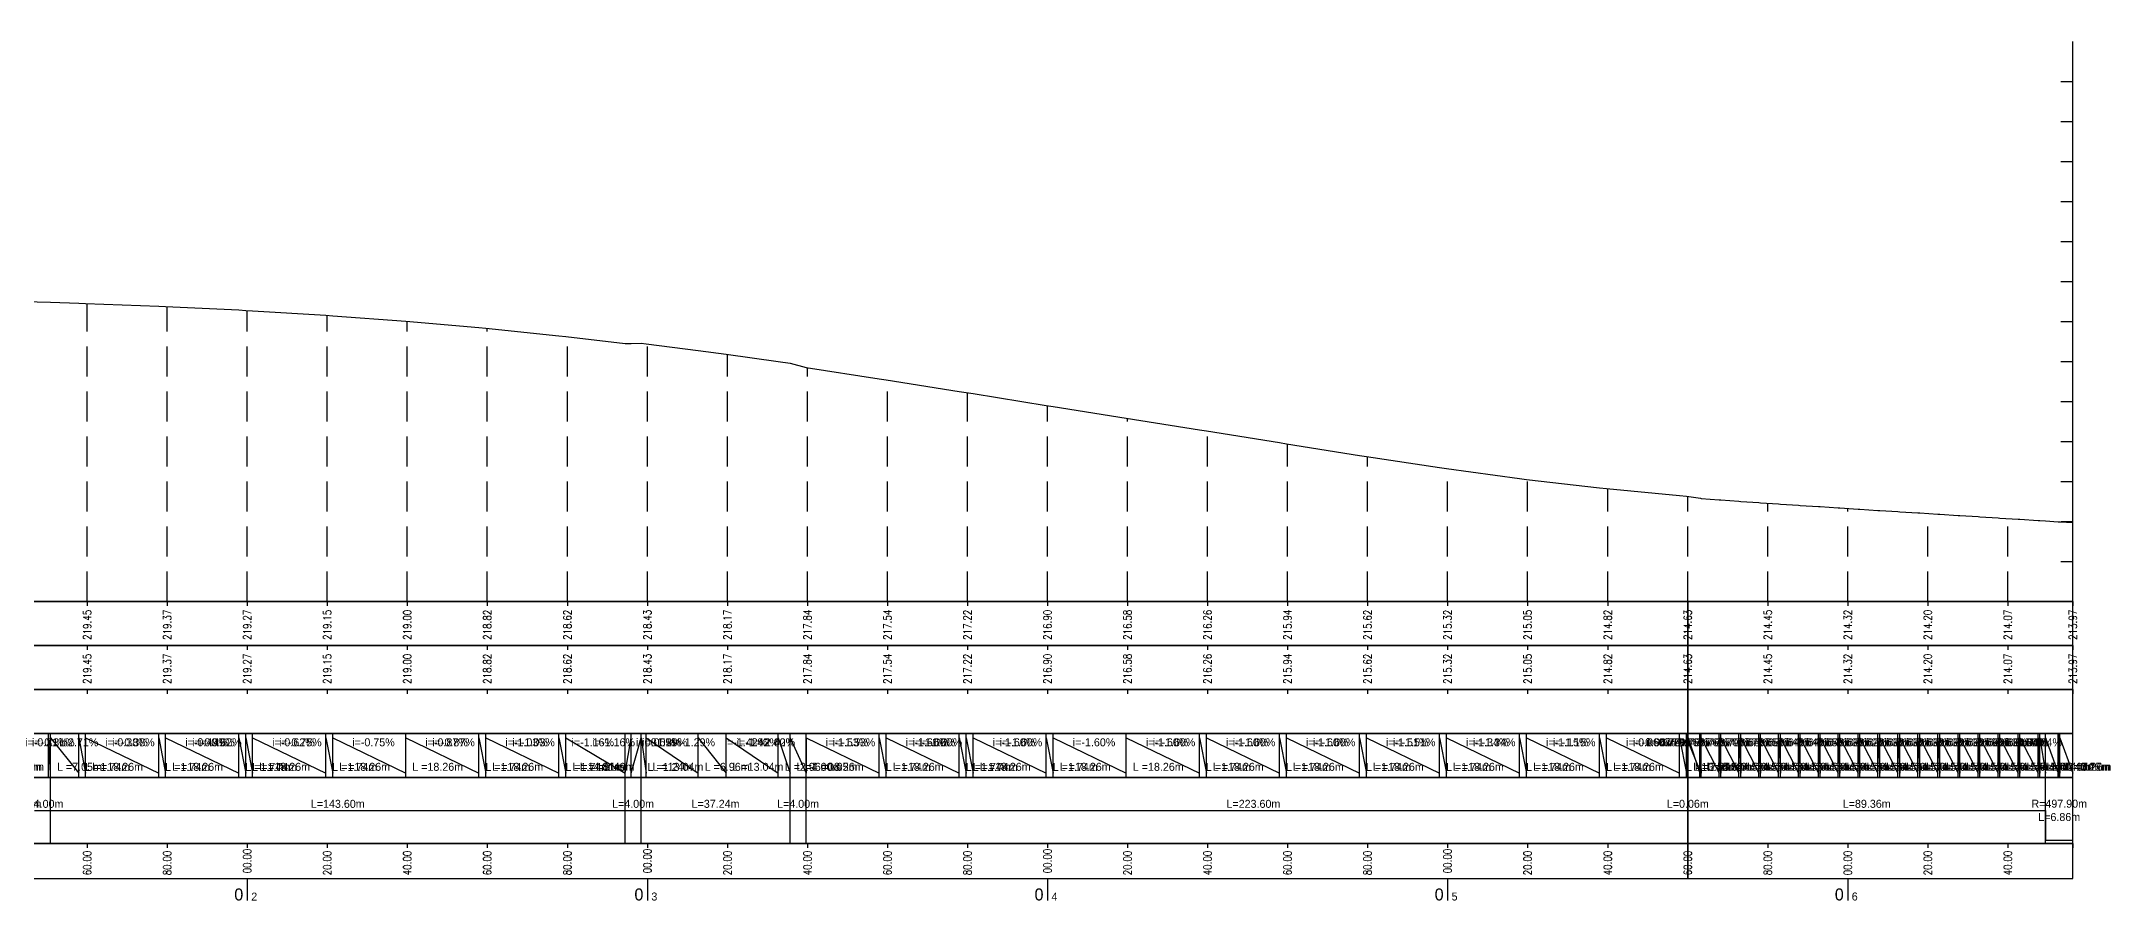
# Model space of a CAD drawing. Header units: metres. Extents: x 7399493 to 7407015, y 5696902 to 5712236.
# Drawn here: x 7405746 to 7406263, y 5699274 to 5699488 of the extents above; entities that cross this region are included whole.
import ezdxf

# ---------------------------------------------------------------- set-up
doc = ezdxf.new("R2010")
doc.units = ezdxf.units.M
doc.linetypes.add('DASHED', pattern=[0.75, 0.5, -0.25])
for name, color, linetype in [('pomoc', 140, 'Continuous'), ('PR_0', 7, 'Continuous'), ('PR_istniejacy_teren', 7, 'Continuous')]:
    doc.layers.add(name, color=color, linetype=linetype)
doc.styles.add('simplex 0.80', font='simplex.shx', dxfattribs={"width": 0.8})

# ---------------------------------------------------------------- blocks, each defined once
blk = doc.blocks.new('*U237')
at = {"layer": 'PR_0', "color": 1, "linetype": 'Continuous', "lineweight": -3, "char_height": 2}
for s, insert, attachment_point in [('i=-0.31%', (7403729.14, 5699639.23), 9), ('i=-0.31%', (7403747.4, 5699639.23), 9), ('i=-0.31%', (7403749.14, 5699639.23), 9), ('i=-0.31%', (7403758.75, 5699639.23), 9), ('i=-0.31%', (7403767.4, 5699639.23), 9), ('i=-0.31%', (7403785.66, 5699639.23), 9), ('i=-0.31%', (7403787.4, 5699639.23), 9), ('i=-0.31%', (7403805.66, 5699639.23), 9), ('i=-0.31%', (7403807.4, 5699639.23), 9), ('i=-0.31%', (7403825.66, 5699639.23), 9), ('i=-0.31%', (7403827.4, 5699639.23), 9), ('i=-0.31%', (7403845.66, 5699639.23), 9), ('i=-0.31%', (7403847.4, 5699639.23), 9), ('i=-0.31%', (7403864.19, 5699639.23), 9), ('i=-3.29%', (7403864.72, 5699639.23), 9), ('i=-0.31%', (7403886.24, 5699639.23), 9), ('i=-0.31%', (7403887.98, 5699639.23), 9), ('i=2.71%', (7403884.16, 5699639.23), 7), ('i=-0.38%', (7403906.24, 5699639.23), 9), ('i=-0.38%', (7403907.98, 5699639.23), 9), ('i=-0.49%', (7403926.24, 5699639.23), 9), ('i=-0.49%', (7403927.98, 5699639.23), 9), ('i=-0.62%', (7403929.72, 5699639.23), 9), ('i=-0.62%', (7403947.98, 5699639.23), 9), ('i=-0.75%', (7403949.72, 5699639.23), 9), ('i=-0.75%', (7403967.98, 5699639.23), 9), ('i=-0.87%', (7403986.24, 5699639.23), 9), ('i=-0.87%', (7403987.98, 5699639.23), 9), ('i=-1.03%', (7404006.24, 5699639.23), 9), ('i=-1.03%', (7404007.98, 5699639.23), 9), ('i=-1.16%', (7404022.79, 5699639.23), 9), ('i=-1.16%', (7404028.03, 5699639.23), 9), ('i=0.05%', (7404028.29, 5699639.23), 7), ('i=0.05%', (7404029.79, 5699639.23), 7), ('i=-1.29%', (7404041.07, 5699639.23), 9), ('i=-1.29%', (7404048.03, 5699639.23), 9), ('i=-1.42%', (7404061.07, 5699639.23), 9), ('i=-1.42%', (7404064.03, 5699639.23), 9), ('i=-2.60%', (7404068.03, 5699639.23), 9), ('i=-1.42%', (7404068.07, 5699639.23), 9), ('i=-1.53%', (7404086.33, 5699639.23), 9), ('i=-1.53%', (7404088.07, 5699639.23), 9), ('i=-1.60%', (7404106.33, 5699639.23), 9), ('i=-1.60%', (7404108.07, 5699639.23), 9), ('i=-1.60%', (7404109.81, 5699639.23), 9), ('i=-1.60%', (7404128.07, 5699639.23), 9), ('i=-1.60%', (7404129.81, 5699639.23), 9), ('i=-1.60%', (7404148.07, 5699639.23), 9), ('i=-1.60%', (7404166.33, 5699639.23), 9), ('i=-1.60%', (7404168.07, 5699639.23), 9), ('i=-1.60%', (7404186.33, 5699639.23), 9), ('i=-1.60%', (7404188.07, 5699639.23), 9), ('i=-1.60%', (7404206.33, 5699639.23), 9), ('i=-1.60%', (7404208.07, 5699639.23), 9), ('i=-1.51%', (7404226.33, 5699639.23), 9), ('i=-1.51%', (7404228.07, 5699639.23), 9), ('i=-1.34%', (7404246.33, 5699639.23), 9), ('i=-1.34%', (7404248.07, 5699639.23), 9), ('i=-1.15%', (7404266.33, 5699639.23), 9), ('i=-1.15%', (7404268.07, 5699639.23), 9), ('i=-0.96%', (7404286.33, 5699639.23), 9), ('i=-0.96%', (7404288.07, 5699639.23), 9), ('i=-0.75%', (7404291.62, 5699639.23), 9), ('L =0.77m', (7403732.74, 5699633.1), 7), ('L =18.26m', (7403733.51, 5699633.1), 7), ('L =1.74m', (7403751.77, 5699633.1), 7), ('L =9.61m', (7403753.51, 5699633.1), 7), ('L =8.65m', (7403763.12, 5699633.1), 7), ('L =18.26m', (7403771.77, 5699633.1), 7), ('L =1.74m', (7403790.03, 5699633.1), 7), ('L =18.26m', (7403791.77, 5699633.1), 7), ('L =1.74m', (7403810.03, 5699633.1), 7), ('L =18.26m', (7403811.77, 5699633.1), 7), ('L =1.74m', (7403830.03, 5699633.1), 7), ('L =18.26m', (7403831.77, 5699633.1), 7), ('L =1.74m', (7403850.03, 5699633.1), 7), ('L =16.79m', (7403851.77, 5699633.1), 7), ('L =0.53m', (7403868.57, 5699633.1), 7), ('L =0.53m', (7403880.32, 5699633.1), 9), ('L =7.05m', (7403883.57, 5699633.1), 7), ('L =1.74m', (7403890.62, 5699633.1), 7), ('L =18.26m', (7403892.36, 5699633.1), 7), ('L =1.74m', (7403910.62, 5699633.1), 7), ('L =18.26m', (7403912.36, 5699633.1), 7), ('L =1.74m', (7403930.62, 5699633.1), 7), ('L =1.74m', (7403932.36, 5699633.1), 7), ('L =18.26m', (7403934.1, 5699633.1), 7), ('L =1.74m', (7403952.36, 5699633.1), 7), ('L =18.26m', (7403954.1, 5699633.1), 7), ('L =18.26m', (7403972.36, 5699633.1), 7), ('L =1.74m', (7403990.62, 5699633.1), 7), ('L =18.26m', (7403992.36, 5699633.1), 7), ('L =1.74m', (7404010.62, 5699633.1), 7), ('L =14.81m', (7404012.36, 5699633.1), 7), ('L =1.51m', (7404025.42, 5699633.1), 9), ('L =2.49m', (7404027.91, 5699633.1), 9), ('L =1.24m', (7404031.16, 5699633.1), 7), ('L =13.04m', (7404032.4, 5699633.1), 7), ('L =6.96m', (7404045.45, 5699633.1), 7), ('L =13.04m', (7404052.4, 5699633.1), 7), ('L =2.96m', (7404065.45, 5699633.1), 7), ('L =4.00m', (7404068.4, 5699633.1), 7), ('L =0.05m', (7404072.4, 5699633.1), 7), ('L =18.26m', (7404072.45, 5699633.1), 7), ('L =1.74m', (7404090.71, 5699633.1), 7), ('L =18.26m', (7404092.45, 5699633.1), 7), ('L =1.74m', (7404110.71, 5699633.1), 7), ('L =1.74m', (7404112.45, 5699633.1), 7), ('L =18.26m', (7404114.19, 5699633.1), 7), ('L =1.74m', (7404132.45, 5699633.1), 7), ('L =18.26m', (7404134.19, 5699633.1), 7), ('L =18.26m', (7404152.45, 5699633.1), 7), ('L =1.74m', (7404170.71, 5699633.1), 7), ('L =18.26m', (7404172.45, 5699633.1), 7), ('L =1.74m', (7404190.71, 5699633.1), 7), ('L =18.26m', (7404192.45, 5699633.1), 7), ('L =1.74m', (7404210.71, 5699633.1), 7), ('L =18.26m', (7404212.45, 5699633.1), 7), ('L =1.74m', (7404230.71, 5699633.1), 7), ('L =18.26m', (7404232.45, 5699633.1), 7), ('L =1.74m', (7404250.71, 5699633.1), 7), ('L =18.26m', (7404252.45, 5699633.1), 7), ('L =1.74m', (7404270.71, 5699633.1), 7), ('L =18.26m', (7404272.45, 5699633.1), 7), ('L =1.74m', (7404290.71, 5699633.1), 7), ('L =3.55m', (7404292.45, 5699633.1), 7)]:
    blk.add_mtext(s, dxfattribs=dict(at, insert=insert, attachment_point=attachment_point))
blk = doc.blocks.new('*U236')
at = {"layer": 'pomoc', "color": 1, "linetype": 'Continuous', "lineweight": -3, "char_height": 2, "attachment_point": 8}
for s, insert in [('L=30.38m', (7403746.31, 5699623.85)), ('L=105.44m', (7403814.22, 5699623.85)), ('L=4.00m', (7403868.94, 5699623.85)), ('L=7.00m', (7403874.44, 5699623.85)), ('L=4.00m', (7403879.94, 5699623.85)), ('L=143.60m', (7403953.74, 5699623.85)), ('L=4.00m', (7404027.54, 5699623.85)), ('L=37.24m', (7404048.16, 5699623.85)), ('L=4.00m', (7404068.78, 5699623.85)), ('L=223.60m', (7404182.58, 5699623.85))]:
    blk.add_mtext(s, dxfattribs=dict(at, insert=insert))
blk = doc.blocks.new('*U248')
at = {"layer": 'pomoc', "color": 1, "linetype": 'Continuous', "lineweight": -3, "char_height": 2, "attachment_point": 6, "rotation": 90, "style": 'simplex 0.80'}
for s, insert in [('214.45', (7399601.39, 5704096.67)), ('214.32', (7399621.39, 5704096.67)), ('214.20', (7399641.39, 5704096.67)), ('214.07', (7399661.39, 5704096.67)), ('213.97', (7399677.67, 5704096.67))]:
    blk.add_mtext(s, dxfattribs=dict(at, insert=insert))
blk = doc.blocks.new('*U247')
at = {"layer": 'pomoc', "color": 1, "linetype": 'Continuous', "lineweight": -3, "char_height": 2, "attachment_point": 6, "rotation": 90, "style": 'simplex 0.80'}
for s, insert in [('214.45', (7399601.39, 5704085.67)), ('214.32', (7399621.39, 5704085.67)), ('214.20', (7399641.39, 5704085.67)), ('214.07', (7399661.39, 5704085.67)), ('213.97', (7399677.67, 5704085.67))]:
    blk.add_mtext(s, dxfattribs=dict(at, insert=insert))
blk = doc.blocks.new('*U246')
at = {"layer": 'PR_0', "color": 1, "linetype": 'Continuous', "lineweight": -3, "char_height": 2}
for s, insert, attachment_point in [('i=-0.77%', (7399581.69, 5704062.5), 9), ('i=-0.76%', (7399581.97, 5704062.5), 9), ('i=-0.76%', (7399586.5, 5704062.5), 9), ('i=-0.75%', (7399586.93, 5704062.5), 9), ('i=-0.76%', (7399591.46, 5704062.5), 9), ('i=-0.76%', (7399591.89, 5704062.5), 9), ('i=-0.70%', (7399596.41, 5704062.5), 9), ('i=-0.70%', (7399596.84, 5704062.5), 9), ('i=-0.67%', (7399601.37, 5704062.5), 9), ('i=-0.66%', (7399601.8, 5704062.5), 9), ('i=-0.65%', (7399606.33, 5704062.5), 9), ('i=-0.65%', (7399606.76, 5704062.5), 9), ('i=-0.64%', (7399611.29, 5704062.5), 9), ('i=-0.64%', (7399611.72, 5704062.5), 9), ('i=-0.64%', (7399616.25, 5704062.5), 9), ('i=-0.64%', (7399616.69, 5704062.5), 9), ('i=-0.65%', (7399621.22, 5704062.5), 9), ('i=-0.64%', (7399621.65, 5704062.5), 9), ('i=-0.63%', (7399626.18, 5704062.5), 9), ('i=-0.63%', (7399626.62, 5704062.5), 9), ('i=-0.62%', (7399631.18, 5704062.5), 9), ('i=-0.62%', (7399631.62, 5704062.5), 9), ('i=-0.63%', (7399636.19, 5704062.5), 9), ('i=-0.63%', (7399636.62, 5704062.5), 9), ('i=-0.63%', (7399641.19, 5704062.5), 9), ('i=-0.63%', (7399641.63, 5704062.5), 9), ('i=-0.63%', (7399646.2, 5704062.5), 9), ('i=-0.63%', (7399646.63, 5704062.5), 9), ('i=-0.63%', (7399651.2, 5704062.5), 9), ('i=-0.63%', (7399651.64, 5704062.5), 9), ('i=-0.63%', (7399656.21, 5704062.5), 9), ('i=-0.63%', (7399656.65, 5704062.5), 9), ('i=-0.63%', (7399661.22, 5704062.5), 9), ('i=-0.63%', (7399661.65, 5704062.5), 9), ('i=-0.63%', (7399666.22, 5704062.5), 9), ('i=-0.63%', (7399666.66, 5704062.5), 9), ('i=-0.61%', (7399668.06, 5704062.5), 9), ('i=-0.64%', (7399671.23, 5704062.5), 9), ('i=-0.64%', (7399671.49, 5704062.5), 9), ('i=-0.70%', (7399671.66, 5704062.5), 9), ('i=-0.64%', (7399674.92, 5704062.5), 9), ('L =2.94m', (7399583.13, 5704056.38), 7), ('L =0.28m', (7399586.07, 5704056.38), 7), ('L =4.52m', (7399586.35, 5704056.38), 7), ('L =0.43m', (7399590.87, 5704056.38), 7), ('L =4.52m', (7399591.31, 5704056.38), 7), ('L =0.43m', (7399595.83, 5704056.38), 7), ('L =4.53m', (7399596.26, 5704056.38), 7), ('L =0.43m', (7399600.79, 5704056.38), 7), ('L =4.53m', (7399601.22, 5704056.38), 7), ('L =0.43m', (7399605.75, 5704056.38), 7), ('L =4.53m', (7399606.18, 5704056.38), 7), ('L =0.43m', (7399610.71, 5704056.38), 7), ('L =4.53m', (7399611.14, 5704056.38), 7), ('L =0.43m', (7399615.67, 5704056.38), 7), ('L =4.53m', (7399616.1, 5704056.38), 7), ('L =0.43m', (7399620.63, 5704056.38), 7), ('L =4.53m', (7399621.06, 5704056.38), 7), ('L =0.43m', (7399625.59, 5704056.38), 7), ('L =4.53m', (7399626.03, 5704056.38), 7), ('L =0.43m', (7399630.56, 5704056.38), 7), ('L =4.56m', (7399630.99, 5704056.38), 7), ('L =0.43m', (7399635.56, 5704056.38), 7), ('L =4.57m', (7399635.99, 5704056.38), 7), ('L =0.44m', (7399640.56, 5704056.38), 7), ('L =4.57m', (7399641, 5704056.38), 7), ('L =0.44m', (7399645.57, 5704056.38), 7), ('L =4.57m', (7399646, 5704056.38), 7), ('L =0.44m', (7399650.57, 5704056.38), 7), ('L =4.57m', (7399651.01, 5704056.38), 7), ('L =0.44m', (7399655.58, 5704056.38), 7), ('L =4.57m', (7399656.01, 5704056.38), 7), ('L =0.44m', (7399660.59, 5704056.38), 7), ('L =4.57m', (7399661.02, 5704056.38), 7), ('L =0.44m', (7399665.59, 5704056.38), 7), ('L =4.57m', (7399666.03, 5704056.38), 7), ('L =0.44m', (7399670.6, 5704056.38), 7), ('L =1.40m', (7399671.03, 5704056.38), 7), ('L =3.17m', (7399672.43, 5704056.38), 7), ('L =0.26m', (7399675.6, 5704056.38), 7), ('L =0.17m', (7399675.86, 5704056.38), 7), ('L =3.26m', (7399676.04, 5704056.38), 7)]:
    blk.add_mtext(s, dxfattribs=dict(at, insert=insert, attachment_point=attachment_point))
blk = doc.blocks.new('*U245')
at = {"layer": 'pomoc', "color": 1, "linetype": 'Continuous', "lineweight": -3, "char_height": 2}
for s, insert, attachment_point in [('L=0.06m', (7399581.42, 5704047.13), 8), ('L=89.36m', (7399626.13, 5704047.13), 8), ('R=497.90m^JL=6.86m', (7399674.24, 5704046.5), 5)]:
    blk.add_mtext(s, dxfattribs=dict(at, insert=insert, attachment_point=attachment_point))

msp = doc.modelspace()

# ---------------------------------------------------------------- linework, layer by layer
at = {"layer": 'pomoc', "color": 7, "linetype": 'Continuous', "lineweight": -3}
for p, q in [((7406253.42, 5699348.3), (7406253.42, 5699488.3)), ((7406250.42, 5699478.3), (7406253.42, 5699478.3)), ((7406250.42, 5699468.3), (7406253.42, 5699468.3)), ((7406250.42, 5699458.3), (7406253.42, 5699458.3)), ((7406250.42, 5699448.3), (7406253.42, 5699448.3)), ((7406250.42, 5699438.3), (7406253.42, 5699438.3)), ((7406250.42, 5699428.3), (7406253.42, 5699428.3)), ((7406250.42, 5699418.3), (7406253.42, 5699418.3)), ((7406250.42, 5699408.3), (7406253.42, 5699408.3)), ((7406250.42, 5699398.3), (7406253.42, 5699398.3)), ((7406250.42, 5699388.3), (7406253.42, 5699388.3)), ((7406250.42, 5699378.3), (7406253.42, 5699378.3)), ((7406250.42, 5699368.3), (7406253.42, 5699368.3)), ((7406250.42, 5699358.3), (7406253.42, 5699358.3)), ((7405597.14, 5699348.3), (7406160.39, 5699348.3)), ((7406157.14, 5699348.3), (7406253.42, 5699348.3)), ((7406157.39, 5699348.3), (7406160.39, 5699348.3)), ((7406250.42, 5699348.3), (7406253.42, 5699348.3)), ((7405757.14, 5699337.3), (7405757.14, 5699336.2)), ((7405777.14, 5699337.3), (7405777.14, 5699336.2)), ((7405797.14, 5699337.3), (7405797.14, 5699336.2)), ((7405817.14, 5699337.3), (7405817.14, 5699336.2)), ((7405837.14, 5699337.3), (7405837.14, 5699336.2)), ((7405857.14, 5699337.3), (7405857.14, 5699336.2)), ((7405877.14, 5699337.3), (7405877.14, 5699336.2)), ((7405897.14, 5699337.3), (7405897.14, 5699336.2)), ((7405917.14, 5699337.3), (7405917.14, 5699336.2)), ((7405937.14, 5699337.3), (7405937.14, 5699336.2)), ((7405957.14, 5699337.3), (7405957.14, 5699336.2)), ((7405977.14, 5699337.3), (7405977.14, 5699336.2)), ((7405997.14, 5699337.3), (7405997.14, 5699336.2)), ((7406017.14, 5699337.3), (7406017.14, 5699336.2)), ((7406037.14, 5699337.3), (7406037.14, 5699336.2)), ((7406057.14, 5699337.3), (7406057.14, 5699336.2)), ((7406077.14, 5699337.3), (7406077.14, 5699336.2)), ((7406097.14, 5699337.3), (7406097.14, 5699336.2)), ((7406117.14, 5699337.3), (7406117.14, 5699336.2)), ((7406137.14, 5699337.3), (7406137.14, 5699336.2)), ((7406157.14, 5699337.3), (7406157.14, 5699336.2)), ((7406157.14, 5699337.3), (7406157.14, 5699336.2)), ((7406177.14, 5699337.3), (7406177.14, 5699336.2)), ((7406197.14, 5699337.3), (7406197.14, 5699336.2)), ((7406217.14, 5699337.3), (7406217.14, 5699336.2)), ((7406237.14, 5699337.3), (7406237.14, 5699336.2)), ((7406253.42, 5699337.3), (7406253.42, 5699336.2)), ((7405757.14, 5699326.3), (7405757.14, 5699325.2)), ((7405777.14, 5699326.3), (7405777.14, 5699325.2)), ((7405797.14, 5699326.3), (7405797.14, 5699325.2)), ((7405817.14, 5699326.3), (7405817.14, 5699325.2)), ((7405837.14, 5699326.3), (7405837.14, 5699325.2)), ((7405857.14, 5699326.3), (7405857.14, 5699325.2)), ((7405877.14, 5699326.3), (7405877.14, 5699325.2)), ((7405897.14, 5699326.3), (7405897.14, 5699325.2)), ((7405917.14, 5699326.3), (7405917.14, 5699325.2)), ((7405937.14, 5699326.3), (7405937.14, 5699325.2)), ((7405957.14, 5699326.3), (7405957.14, 5699325.2)), ((7405977.14, 5699326.3), (7405977.14, 5699325.2)), ((7405997.14, 5699326.3), (7405997.14, 5699325.2)), ((7406017.14, 5699326.3), (7406017.14, 5699325.2)), ((7406037.14, 5699326.3), (7406037.14, 5699325.2)), ((7406057.14, 5699326.3), (7406057.14, 5699325.2)), ((7406077.14, 5699326.3), (7406077.14, 5699325.2)), ((7406097.14, 5699326.3), (7406097.14, 5699325.2)), ((7406117.14, 5699326.3), (7406117.14, 5699325.2)), ((7406137.14, 5699326.3), (7406137.14, 5699325.2)), ((7406157.14, 5699326.3), (7406157.14, 5699325.2)), ((7406157.14, 5699326.3), (7406157.14, 5699325.2)), ((7406177.14, 5699326.3), (7406177.14, 5699325.2)), ((7406197.14, 5699326.3), (7406197.14, 5699325.2)), ((7406217.14, 5699326.3), (7406217.14, 5699325.2)), ((7406237.14, 5699326.3), (7406237.14, 5699325.2)), ((7406253.42, 5699326.3), (7406253.42, 5699325.2)), ((7405757.14, 5699287.8), (7405757.14, 5699286.7)), ((7405777.14, 5699287.8), (7405777.14, 5699286.7)), ((7405797.14, 5699287.8), (7405797.14, 5699286.7)), ((7405817.14, 5699287.8), (7405817.14, 5699286.7)), ((7405837.14, 5699287.8), (7405837.14, 5699286.7)), ((7405857.14, 5699287.8), (7405857.14, 5699286.7)), ((7405877.14, 5699287.8), (7405877.14, 5699286.7)), ((7405897.14, 5699287.8), (7405897.14, 5699286.7)), ((7405917.14, 5699287.8), (7405917.14, 5699286.7)), ((7405937.14, 5699287.8), (7405937.14, 5699286.7)), ((7405957.14, 5699287.8), (7405957.14, 5699286.7)), ((7405977.14, 5699287.8), (7405977.14, 5699286.7)), ((7405997.14, 5699287.8), (7405997.14, 5699286.7)), ((7406017.14, 5699287.8), (7406017.14, 5699286.7)), ((7406037.14, 5699287.8), (7406037.14, 5699286.7)), ((7406057.14, 5699287.8), (7406057.14, 5699286.7)), ((7406077.14, 5699287.8), (7406077.14, 5699286.7)), ((7406097.14, 5699287.8), (7406097.14, 5699286.7)), ((7406117.14, 5699287.8), (7406117.14, 5699286.7)), ((7406137.14, 5699287.8), (7406137.14, 5699286.7)), ((7406157.14, 5699287.8), (7406157.14, 5699286.7)), ((7406157.14, 5699287.8), (7406157.14, 5699286.7)), ((7406177.14, 5699287.8), (7406177.14, 5699286.7)), ((7406197.14, 5699287.8), (7406197.14, 5699286.7)), ((7406217.14, 5699287.8), (7406217.14, 5699286.7)), ((7406237.14, 5699287.8), (7406237.14, 5699286.7)), ((7406253.42, 5699287.8), (7406253.42, 5699286.7)), ((7405797.14, 5699279), (7405797.14, 5699273.5)), ((7405897.14, 5699279), (7405897.14, 5699273.5)), ((7405997.14, 5699279), (7405997.14, 5699273.5)), ((7406097.14, 5699279), (7406097.14, 5699273.5)), ((7406197.14, 5699279), (7406197.14, 5699273.5))]:
    msp.add_line(p, q, dxfattribs=at)
at = {"layer": 'pomoc', "color": 7, "linetype": 'DASHED', "lineweight": -3, "ltscale": 15}
for p, q in [((7405757.14, 5699348.3), (7405757.14, 5699422.78)), ((7405777.14, 5699348.3), (7405777.14, 5699422.03)), ((7405797.14, 5699348.3), (7405797.14, 5699421.04)), ((7405817.14, 5699348.3), (7405817.14, 5699419.8)), ((7405837.14, 5699348.3), (7405837.14, 5699418.3)), ((7405857.14, 5699348.3), (7405857.14, 5699416.55)), ((7405877.14, 5699348.3), (7405877.14, 5699414.47)), ((7405897.14, 5699348.3), (7405897.14, 5699412.63)), ((7405917.14, 5699348.3), (7405917.14, 5699410.05)), ((7405937.14, 5699348.3), (7405937.14, 5699406.73)), ((7405957.14, 5699348.3), (7405957.14, 5699403.67)), ((7405977.14, 5699348.3), (7405977.14, 5699400.47)), ((7405997.14, 5699348.3), (7405997.14, 5699397.27)), ((7406017.14, 5699348.3), (7406017.14, 5699394.07)), ((7406037.14, 5699348.3), (7406037.14, 5699390.87)), ((7406057.14, 5699348.3), (7406057.14, 5699387.66)), ((7406077.14, 5699348.3), (7406077.14, 5699384.47)), ((7406097.14, 5699348.3), (7406097.14, 5699381.46)), ((7406117.14, 5699348.3), (7406117.14, 5699378.78)), ((7406137.14, 5699348.3), (7406137.14, 5699376.48)), ((7406157.14, 5699348.3), (7406157.14, 5699374.54)), ((7406177.14, 5699348.3), (7406177.14, 5699372.84)), ((7406197.14, 5699348.3), (7406197.14, 5699371.54)), ((7406217.14, 5699348.3), (7406217.14, 5699370.28)), ((7406237.14, 5699348.3), (7406237.14, 5699369.02)), ((7406253.42, 5699348.3), (7406253.42, 5699367.99))]:
    msp.add_line(p, q, dxfattribs=at)
at = {"layer": 'pomoc', "color": 1, "linetype": 'Continuous', "lineweight": -3}
for p, q in [((7405757.14, 5699348.3), (7405757.14, 5699347.2)), ((7405777.14, 5699348.3), (7405777.14, 5699347.2)), ((7405797.14, 5699348.3), (7405797.14, 5699347.2)), ((7405817.14, 5699348.3), (7405817.14, 5699347.2)), ((7405837.14, 5699348.3), (7405837.14, 5699347.2)), ((7405857.14, 5699348.3), (7405857.14, 5699347.2)), ((7405877.14, 5699348.3), (7405877.14, 5699347.2)), ((7405897.14, 5699348.3), (7405897.14, 5699347.2)), ((7405917.14, 5699348.3), (7405917.14, 5699347.2)), ((7405937.14, 5699348.3), (7405937.14, 5699347.2)), ((7405957.14, 5699348.3), (7405957.14, 5699347.2)), ((7405977.14, 5699348.3), (7405977.14, 5699347.2)), ((7405997.14, 5699348.3), (7405997.14, 5699347.2)), ((7406017.14, 5699348.3), (7406017.14, 5699347.2)), ((7406037.14, 5699348.3), (7406037.14, 5699347.2)), ((7406057.14, 5699348.3), (7406057.14, 5699347.2)), ((7406077.14, 5699348.3), (7406077.14, 5699347.2)), ((7406097.14, 5699348.3), (7406097.14, 5699347.2)), ((7406117.14, 5699348.3), (7406117.14, 5699347.2)), ((7406137.14, 5699348.3), (7406137.14, 5699347.2)), ((7406157.14, 5699348.3), (7406157.14, 5699347.2)), ((7406157.14, 5699348.3), (7406157.14, 5699347.2)), ((7406177.14, 5699348.3), (7406177.14, 5699347.2)), ((7406197.14, 5699348.3), (7406197.14, 5699347.2)), ((7406217.14, 5699348.3), (7406217.14, 5699347.2)), ((7406237.14, 5699348.3), (7406237.14, 5699347.2)), ((7406253.42, 5699348.3), (7406253.42, 5699347.2)), ((7405757.14, 5699326.3), (7405757.14, 5699325.2)), ((7405777.14, 5699326.3), (7405777.14, 5699325.2)), ((7405797.14, 5699326.3), (7405797.14, 5699325.2)), ((7405817.14, 5699326.3), (7405817.14, 5699325.2)), ((7405837.14, 5699326.3), (7405837.14, 5699325.2)), ((7405857.14, 5699326.3), (7405857.14, 5699325.2)), ((7405877.14, 5699326.3), (7405877.14, 5699325.2)), ((7405897.14, 5699326.3), (7405897.14, 5699325.2)), ((7405917.14, 5699326.3), (7405917.14, 5699325.2)), ((7405937.14, 5699326.3), (7405937.14, 5699325.2)), ((7405957.14, 5699326.3), (7405957.14, 5699325.2)), ((7405977.14, 5699326.3), (7405977.14, 5699325.2)), ((7405997.14, 5699326.3), (7405997.14, 5699325.2)), ((7406017.14, 5699326.3), (7406017.14, 5699325.2)), ((7406037.14, 5699326.3), (7406037.14, 5699325.2)), ((7406057.14, 5699326.3), (7406057.14, 5699325.2)), ((7406077.14, 5699326.3), (7406077.14, 5699325.2)), ((7406097.14, 5699326.3), (7406097.14, 5699325.2)), ((7406117.14, 5699326.3), (7406117.14, 5699325.2)), ((7406137.14, 5699326.3), (7406137.14, 5699325.2)), ((7406157.14, 5699326.3), (7406157.14, 5699325.2)), ((7406157.14, 5699326.3), (7406157.14, 5699325.2)), ((7406177.14, 5699326.3), (7406177.14, 5699325.2)), ((7406197.14, 5699326.3), (7406197.14, 5699325.2)), ((7406217.14, 5699326.3), (7406217.14, 5699325.2)), ((7406237.14, 5699326.3), (7406237.14, 5699325.2)), ((7406253.42, 5699326.3), (7406253.42, 5699325.2)), ((7405747.43, 5699304.3), (7405747.43, 5699315.3)), ((7405747.43, 5699305.4), (7405747.96, 5699314.2)), ((7405747.96, 5699304.3), (7405747.96, 5699315.3)), ((7405747.96, 5699314.2), (7405755.01, 5699305.4)), ((7405755.01, 5699304.3), (7405755.01, 5699315.3)), ((7405755.01, 5699314.2), (7405756.75, 5699305.4)), ((7405756.75, 5699304.3), (7405756.75, 5699315.3)), ((7405756.75, 5699314.2), (7405775.01, 5699305.4)), ((7405775.01, 5699304.3), (7405775.01, 5699315.3)), ((7405775.01, 5699314.2), (7405776.75, 5699305.4)), ((7405776.75, 5699304.3), (7405776.75, 5699315.3)), ((7405776.75, 5699314.2), (7405795.01, 5699305.4)), ((7405795.01, 5699304.3), (7405795.01, 5699315.3)), ((7405795.01, 5699314.2), (7405796.75, 5699305.4)), ((7405796.75, 5699304.3), (7405796.75, 5699315.3)), ((7405796.75, 5699314.2), (7405798.49, 5699305.4)), ((7405798.49, 5699304.3), (7405798.49, 5699315.3)), ((7405798.49, 5699314.2), (7405816.75, 5699305.4)), ((7405816.75, 5699304.3), (7405816.75, 5699315.3)), ((7405816.75, 5699314.2), (7405818.49, 5699305.4)), ((7405818.49, 5699304.3), (7405818.49, 5699315.3)), ((7405818.49, 5699314.2), (7405836.75, 5699305.4)), ((7405836.75, 5699304.3), (7405836.75, 5699315.3)), ((7405836.75, 5699314.2), (7405855.01, 5699305.4)), ((7405855.01, 5699304.3), (7405855.01, 5699315.3)), ((7405855.01, 5699314.2), (7405856.75, 5699305.4)), ((7405856.75, 5699304.3), (7405856.75, 5699315.3)), ((7405856.75, 5699314.2), (7405875.01, 5699305.4)), ((7405875.01, 5699304.3), (7405875.01, 5699315.3)), ((7405875.01, 5699314.2), (7405876.75, 5699305.4)), ((7405876.75, 5699304.3), (7405876.75, 5699315.3)), ((7405876.75, 5699314.2), (7405891.56, 5699305.4)), ((7405891.56, 5699304.3), (7405891.56, 5699315.3)), ((7405891.56, 5699305.4), (7405893.06, 5699314.2)), ((7405893.06, 5699304.3), (7405893.06, 5699315.3)), ((7405893.06, 5699305.4), (7405895.56, 5699314.2)), ((7405895.56, 5699304.3), (7405895.56, 5699315.3)), ((7405895.56, 5699314.2), (7405896.8, 5699305.4)), ((7405896.8, 5699304.3), (7405896.8, 5699315.3)), ((7405896.8, 5699314.2), (7405909.84, 5699305.4)), ((7405909.84, 5699304.3), (7405909.84, 5699315.3)), ((7405909.84, 5699314.2), (7405916.8, 5699305.4)), ((7405916.8, 5699304.3), (7405916.8, 5699315.3)), ((7405916.8, 5699314.2), (7405929.84, 5699305.4)), ((7405929.84, 5699304.3), (7405929.84, 5699315.3)), ((7405929.84, 5699314.2), (7405932.8, 5699305.4)), ((7405932.8, 5699304.3), (7405932.8, 5699315.3)), ((7405932.8, 5699314.2), (7405936.8, 5699305.4)), ((7405936.8, 5699304.3), (7405936.8, 5699315.3)), ((7405936.8, 5699314.2), (7405936.84, 5699305.4)), ((7405936.84, 5699304.3), (7405936.84, 5699315.3)), ((7405936.84, 5699314.2), (7405955.1, 5699305.4)), ((7405955.1, 5699304.3), (7405955.1, 5699315.3)), ((7405955.1, 5699314.2), (7405956.84, 5699305.4)), ((7405956.84, 5699304.3), (7405956.84, 5699315.3)), ((7405956.84, 5699314.2), (7405975.1, 5699305.4)), ((7405975.1, 5699304.3), (7405975.1, 5699315.3)), ((7405975.1, 5699314.2), (7405976.84, 5699305.4)), ((7405976.84, 5699304.3), (7405976.84, 5699315.3)), ((7405976.84, 5699314.2), (7405978.58, 5699305.4)), ((7405978.58, 5699304.3), (7405978.58, 5699315.3)), ((7405978.58, 5699314.2), (7405996.84, 5699305.4)), ((7405996.84, 5699304.3), (7405996.84, 5699315.3)), ((7405996.84, 5699314.2), (7405998.58, 5699305.4)), ((7405998.58, 5699304.3), (7405998.58, 5699315.3)), ((7405998.58, 5699314.2), (7406016.84, 5699305.4)), ((7406016.84, 5699304.3), (7406016.84, 5699315.3)), ((7406016.84, 5699314.2), (7406035.1, 5699305.4)), ((7406035.1, 5699304.3), (7406035.1, 5699315.3)), ((7406035.1, 5699314.2), (7406036.84, 5699305.4)), ((7406036.84, 5699304.3), (7406036.84, 5699315.3)), ((7406036.84, 5699314.2), (7406055.1, 5699305.4)), ((7406055.1, 5699304.3), (7406055.1, 5699315.3)), ((7406055.1, 5699314.2), (7406056.84, 5699305.4)), ((7406056.84, 5699304.3), (7406056.84, 5699315.3)), ((7406056.84, 5699314.2), (7406075.1, 5699305.4)), ((7406075.1, 5699304.3), (7406075.1, 5699315.3)), ((7406075.1, 5699314.2), (7406076.84, 5699305.4)), ((7406076.84, 5699304.3), (7406076.84, 5699315.3)), ((7406076.84, 5699314.2), (7406095.1, 5699305.4)), ((7406095.1, 5699304.3), (7406095.1, 5699315.3)), ((7406095.1, 5699314.2), (7406096.84, 5699305.4)), ((7406096.84, 5699304.3), (7406096.84, 5699315.3)), ((7406096.84, 5699314.2), (7406115.1, 5699305.4)), ((7406115.1, 5699304.3), (7406115.1, 5699315.3)), ((7406115.1, 5699314.2), (7406116.84, 5699305.4)), ((7406116.84, 5699304.3), (7406116.84, 5699315.3)), ((7406116.84, 5699314.2), (7406135.1, 5699305.4)), ((7406135.1, 5699304.3), (7406135.1, 5699315.3)), ((7406135.1, 5699314.2), (7406136.84, 5699305.4)), ((7406136.84, 5699304.3), (7406136.84, 5699315.3)), ((7406136.84, 5699314.2), (7406155.1, 5699305.4)), ((7406155.1, 5699304.3), (7406155.1, 5699315.3)), ((7406155.1, 5699314.2), (7406156.84, 5699305.4)), ((7406156.84, 5699304.3), (7406156.84, 5699315.3)), ((7406156.84, 5699314.2), (7406160.39, 5699305.4)), ((7406157.25, 5699304.3), (7406157.25, 5699315.3)), ((7406157.25, 5699314.2), (7406160.19, 5699305.4)), ((7406160.19, 5699304.3), (7406160.19, 5699315.3)), ((7406160.19, 5699314.2), (7406160.47, 5699305.4)), ((7406160.47, 5699304.3), (7406160.47, 5699315.3)), ((7406160.47, 5699314.2), (7406165, 5699305.4)), ((7406165, 5699304.3), (7406165, 5699315.3)), ((7406165, 5699314.2), (7406165.43, 5699305.4)), ((7406165.43, 5699304.3), (7406165.43, 5699315.3)), ((7406165.43, 5699314.2), (7406169.96, 5699305.4)), ((7406169.96, 5699304.3), (7406169.96, 5699315.3)), ((7406169.96, 5699314.2), (7406170.39, 5699305.4)), ((7406170.39, 5699304.3), (7406170.39, 5699315.3)), ((7406170.39, 5699314.2), (7406174.91, 5699305.4)), ((7406174.91, 5699304.3), (7406174.91, 5699315.3)), ((7406174.91, 5699314.2), (7406175.34, 5699305.4)), ((7406175.34, 5699304.3), (7406175.34, 5699315.3)), ((7406175.34, 5699314.2), (7406179.87, 5699305.4)), ((7406179.87, 5699304.3), (7406179.87, 5699315.3)), ((7406179.87, 5699314.2), (7406180.3, 5699305.4)), ((7406180.3, 5699304.3), (7406180.3, 5699315.3)), ((7406180.3, 5699314.2), (7406184.83, 5699305.4)), ((7406184.83, 5699304.3), (7406184.83, 5699315.3)), ((7406184.83, 5699314.2), (7406185.26, 5699305.4)), ((7406185.26, 5699304.3), (7406185.26, 5699315.3)), ((7406185.26, 5699314.2), (7406189.79, 5699305.4)), ((7406189.79, 5699304.3), (7406189.79, 5699315.3)), ((7406189.79, 5699314.2), (7406190.22, 5699305.4)), ((7406190.22, 5699304.3), (7406190.22, 5699315.3)), ((7406190.22, 5699314.2), (7406194.75, 5699305.4)), ((7406194.75, 5699304.3), (7406194.75, 5699315.3)), ((7406194.75, 5699314.2), (7406195.19, 5699305.4)), ((7406195.19, 5699304.3), (7406195.19, 5699315.3)), ((7406195.19, 5699314.2), (7406199.72, 5699305.4)), ((7406199.72, 5699304.3), (7406199.72, 5699315.3)), ((7406199.72, 5699314.2), (7406200.15, 5699305.4)), ((7406200.15, 5699304.3), (7406200.15, 5699315.3)), ((7406200.15, 5699314.2), (7406204.68, 5699305.4)), ((7406204.68, 5699304.3), (7406204.68, 5699315.3)), ((7406204.68, 5699314.2), (7406205.12, 5699305.4)), ((7406205.12, 5699304.3), (7406205.12, 5699315.3)), ((7406205.12, 5699314.2), (7406209.68, 5699305.4)), ((7406209.68, 5699304.3), (7406209.68, 5699315.3)), ((7406209.68, 5699314.2), (7406210.12, 5699305.4)), ((7406210.12, 5699304.3), (7406210.12, 5699315.3)), ((7406210.12, 5699314.2), (7406214.69, 5699305.4)), ((7406214.69, 5699304.3), (7406214.69, 5699315.3)), ((7406214.69, 5699314.2), (7406215.12, 5699305.4)), ((7406215.12, 5699304.3), (7406215.12, 5699315.3)), ((7406215.12, 5699314.2), (7406219.69, 5699305.4)), ((7406219.69, 5699304.3), (7406219.69, 5699315.3)), ((7406219.69, 5699314.2), (7406220.13, 5699305.4)), ((7406220.13, 5699304.3), (7406220.13, 5699315.3)), ((7406220.13, 5699314.2), (7406224.7, 5699305.4)), ((7406224.7, 5699304.3), (7406224.7, 5699315.3)), ((7406224.7, 5699314.2), (7406225.13, 5699305.4)), ((7406225.13, 5699304.3), (7406225.13, 5699315.3)), ((7406225.13, 5699314.2), (7406229.7, 5699305.4)), ((7406229.7, 5699304.3), (7406229.7, 5699315.3)), ((7406229.7, 5699314.2), (7406230.14, 5699305.4)), ((7406230.14, 5699304.3), (7406230.14, 5699315.3)), ((7406230.14, 5699314.2), (7406234.71, 5699305.4)), ((7406234.71, 5699304.3), (7406234.71, 5699315.3)), ((7406234.71, 5699314.2), (7406235.15, 5699305.4)), ((7406235.15, 5699304.3), (7406235.15, 5699315.3)), ((7406235.15, 5699314.2), (7406239.72, 5699305.4)), ((7406239.72, 5699304.3), (7406239.72, 5699315.3)), ((7406239.72, 5699314.2), (7406240.15, 5699305.4)), ((7406240.15, 5699304.3), (7406240.15, 5699315.3)), ((7406240.15, 5699314.2), (7406244.72, 5699305.4)), ((7406244.72, 5699304.3), (7406244.72, 5699315.3)), ((7406244.72, 5699314.2), (7406245.16, 5699305.4)), ((7406245.16, 5699304.3), (7406245.16, 5699315.3)), ((7406245.16, 5699314.2), (7406246.56, 5699305.4)), ((7406246.56, 5699304.3), (7406246.56, 5699315.3)), ((7406246.56, 5699314.2), (7406249.73, 5699305.4)), ((7406249.73, 5699304.3), (7406249.73, 5699315.3)), ((7406249.73, 5699314.2), (7406249.99, 5699305.4)), ((7406249.99, 5699304.3), (7406249.99, 5699315.3)), ((7406249.99, 5699314.2), (7406250.16, 5699305.4)), ((7406250.16, 5699304.3), (7406250.16, 5699315.3)), ((7406250.16, 5699314.2), (7406253.42, 5699305.4)), ((7405747.96, 5699287.8), (7405747.96, 5699304.3)), ((7405891.56, 5699287.8), (7405891.56, 5699304.3)), ((7405895.56, 5699287.8), (7405895.56, 5699304.3)), ((7405932.8, 5699287.8), (7405932.8, 5699304.3)), ((7405936.8, 5699287.8), (7405936.8, 5699304.3)), ((7406157.14, 5699287.8), (7406157.14, 5699304.3)), ((7406157.2, 5699287.8), (7406157.2, 5699304.3)), ((7406246.56, 5699287.8), (7406246.56, 5699304.3)), ((7405743.96, 5699296.05), (7405747.96, 5699296.05)), ((7405747.96, 5699296.05), (7405891.56, 5699296.05)), ((7405891.56, 5699296.05), (7405895.56, 5699296.05)), ((7405895.56, 5699296.05), (7405932.8, 5699296.05)), ((7405932.8, 5699296.05), (7405936.8, 5699296.05)), ((7405936.8, 5699296.05), (7406160.39, 5699296.05)), ((7406157.14, 5699296.05), (7406157.14, 5699296.05)), ((7406157.14, 5699296.05), (7406157.2, 5699296.05)), ((7406157.2, 5699296.05), (7406246.56, 5699296.05)), ((7406246.56, 5699296.05), (7406246.56, 5699288.63)), ((7406246.56, 5699288.63), (7406253.42, 5699288.63))]:
    msp.add_line(p, q, dxfattribs=at)
at = {"layer": 'pomoc', "color": 7, "linetype": 'Continuous', "lineweight": -3}
for points in [[(7405597.14, 5699337.3), (7406157.14, 5699337.3), (7406157.14, 5699348.3), (7405597.14, 5699348.3)], [(7406157.14, 5699337.3), (7406157.14, 5699348.3), (7406157.14, 5699348.3), (7406157.14, 5699337.3)], [(7406157.14, 5699337.3), (7406253.42, 5699337.3), (7406253.42, 5699348.3), (7406157.14, 5699348.3)], [(7405597.14, 5699326.3), (7406157.14, 5699326.3), (7406157.14, 5699337.3), (7405597.14, 5699337.3)], [(7406157.14, 5699326.3), (7406157.14, 5699337.3), (7406157.14, 5699337.3), (7406157.14, 5699326.3)], [(7406157.14, 5699326.3), (7406253.42, 5699326.3), (7406253.42, 5699337.3), (7406157.14, 5699337.3)], [(7405597.14, 5699315.3), (7406157.14, 5699315.3), (7406157.14, 5699326.3), (7405597.14, 5699326.3)], [(7405597.14, 5699315.3), (7406157.14, 5699315.3), (7406157.14, 5699326.3), (7405597.14, 5699326.3)], [(7406157.14, 5699315.3), (7406157.14, 5699326.3), (7406157.14, 5699326.3), (7406157.14, 5699315.3)], [(7406157.14, 5699315.3), (7406253.42, 5699315.3), (7406253.42, 5699326.3), (7406157.14, 5699326.3)], [(7406157.14, 5699315.3), (7406157.14, 5699326.3), (7406157.14, 5699326.3), (7406157.14, 5699315.3)], [(7406157.14, 5699315.3), (7406253.42, 5699315.3), (7406253.42, 5699326.3), (7406157.14, 5699326.3)], [(7405597.14, 5699304.3), (7406157.14, 5699304.3), (7406157.14, 5699315.3), (7405597.14, 5699315.3)], [(7406157.14, 5699304.3), (7406157.14, 5699315.3), (7406157.14, 5699315.3), (7406157.14, 5699304.3)], [(7406157.14, 5699304.3), (7406253.42, 5699304.3), (7406253.42, 5699315.3), (7406157.14, 5699315.3)], [(7405597.14, 5699287.8), (7406157.14, 5699287.8), (7406157.14, 5699304.3), (7405597.14, 5699304.3)], [(7406157.14, 5699287.8), (7406157.14, 5699304.3), (7406157.14, 5699304.3), (7406157.14, 5699287.8)], [(7406157.14, 5699287.8), (7406253.42, 5699287.8), (7406253.42, 5699304.3), (7406157.14, 5699304.3)], [(7405597.14, 5699279), (7406157.14, 5699279), (7406157.14, 5699287.8), (7405597.14, 5699287.8)], [(7406157.14, 5699279), (7406157.14, 5699287.8), (7406157.14, 5699287.8), (7406157.14, 5699279)], [(7406157.14, 5699279), (7406253.42, 5699279), (7406253.42, 5699287.8), (7406157.14, 5699287.8)]]:
    msp.add_3dface(points, dxfattribs=at)
at = {"layer": 'PR_istniejacy_teren', "color": 7, "linetype": 'Continuous', "lineweight": -3, "ltscale": 4}
for p, q in [((7405732.96, 5699423.52), (7405747.96, 5699423.07)), ((7405747.96, 5699423.07), (7405755.01, 5699422.85)), ((7405755.01, 5699422.85), (7405756.75, 5699422.8)), ((7405756.75, 5699422.8), (7405775.01, 5699422.11)), ((7405775.01, 5699422.11), (7405776.75, 5699422.04)), ((7405776.75, 5699422.04), (7405795.01, 5699421.15)), ((7405795.01, 5699421.15), (7405796.75, 5699421.06)), ((7405796.75, 5699421.06), (7405798.49, 5699420.96)), ((7405798.49, 5699420.96), (7405816.75, 5699419.83)), ((7405816.75, 5699419.83), (7405818.49, 5699419.7)), ((7405818.49, 5699419.7), (7405836.75, 5699418.33)), ((7405836.75, 5699418.33), (7405855.01, 5699416.74)), ((7405855.01, 5699416.74), (7405856.75, 5699416.59)), ((7405856.75, 5699416.59), (7405875.01, 5699414.7)), ((7405875.01, 5699414.7), (7405876.75, 5699414.52)), ((7405876.75, 5699414.52), (7405891.56, 5699412.8)), ((7405891.56, 5699412.8), (7405893.06, 5699412.8)), ((7405893.06, 5699412.8), (7405895.56, 5699412.82)), ((7405895.56, 5699412.82), (7405896.8, 5699412.67)), ((7405896.8, 5699412.67), (7405909.84, 5699410.99)), ((7405909.84, 5699410.99), (7405916.8, 5699410.09)), ((7405916.8, 5699410.09), (7405929.84, 5699408.25)), ((7405929.84, 5699408.25), (7405932.8, 5699407.83)), ((7405932.8, 5699407.83), (7405936.8, 5699406.79)), ((7405936.8, 5699406.79), (7405936.84, 5699406.78)), ((7405936.84, 5699406.78), (7405955.1, 5699403.98)), ((7405955.1, 5699403.98), (7405956.84, 5699403.72)), ((7405956.84, 5699403.72), (7405975.1, 5699400.79)), ((7405975.1, 5699400.79), (7405976.84, 5699400.52)), ((7405976.84, 5699400.52), (7405978.58, 5699400.24)), ((7405978.58, 5699400.24), (7405996.84, 5699397.31)), ((7405996.84, 5699397.31), (7405998.58, 5699397.04)), ((7405998.58, 5699397.04), (7406016.84, 5699394.11)), ((7406016.84, 5699394.11), (7406035.1, 5699391.19)), ((7406035.1, 5699391.19), (7406036.84, 5699390.91)), ((7406036.84, 5699390.91), (7406055.1, 5699387.99)), ((7406055.1, 5699387.99), (7406056.84, 5699387.71)), ((7406056.84, 5699387.71), (7406075.1, 5699384.79)), ((7406075.1, 5699384.79), (7406076.84, 5699384.51)), ((7406076.84, 5699384.51), (7406095.1, 5699381.76)), ((7406095.1, 5699381.76), (7406096.84, 5699381.5)), ((7406096.84, 5699381.5), (7406115.1, 5699379.04)), ((7406115.1, 5699379.04), (7406116.84, 5699378.81)), ((7406116.84, 5699378.81), (7406135.1, 5699376.71)), ((7406135.1, 5699376.71), (7406136.84, 5699376.51)), ((7406136.84, 5699376.51), (7406155.1, 5699374.75)), ((7406155.1, 5699374.75), (7406156.84, 5699374.58)), ((7406156.84, 5699374.58), (7406160.37, 5699374.07)), ((7406160.37, 5699374.07), (7406160.47, 5699374.06)), ((7406160.47, 5699374.06), (7406165, 5699373.72)), ((7406165, 5699373.72), (7406165.43, 5699373.69)), ((7406165.43, 5699373.69), (7406169.96, 5699373.34)), ((7406169.96, 5699373.34), (7406170.39, 5699373.31)), ((7406170.39, 5699373.31), (7406174.91, 5699372.99)), ((7406174.91, 5699372.99), (7406175.34, 5699372.96)), ((7406175.34, 5699372.96), (7406179.87, 5699372.66)), ((7406179.87, 5699372.66), (7406180.3, 5699372.63)), ((7406180.3, 5699372.63), (7406184.83, 5699372.33)), ((7406184.83, 5699372.33), (7406185.26, 5699372.31)), ((7406185.26, 5699372.31), (7406189.79, 5699372.01)), ((7406189.79, 5699372.01), (7406190.22, 5699371.99)), ((7406190.22, 5699371.99), (7406194.75, 5699371.7)), ((7406194.75, 5699371.7), (7406195.19, 5699371.67)), ((7406195.19, 5699371.67), (7406199.72, 5699371.38)), ((7406199.72, 5699371.38), (7406200.15, 5699371.35)), ((7406200.15, 5699371.35), (7406204.68, 5699371.06)), ((7406204.68, 5699371.06), (7406205.12, 5699371.03)), ((7406205.12, 5699371.03), (7406209.68, 5699370.75)), ((7406209.68, 5699370.75), (7406210.12, 5699370.72)), ((7406210.12, 5699370.72), (7406214.69, 5699370.44)), ((7406214.69, 5699370.44), (7406215.12, 5699370.41)), ((7406215.12, 5699370.41), (7406219.69, 5699370.12)), ((7406219.69, 5699370.12), (7406220.13, 5699370.1)), ((7406220.13, 5699370.1), (7406224.7, 5699369.81)), ((7406224.7, 5699369.81), (7406225.13, 5699369.78)), ((7406225.13, 5699369.78), (7406229.7, 5699369.49)), ((7406229.7, 5699369.49), (7406230.14, 5699369.47)), ((7406230.14, 5699369.47), (7406234.71, 5699369.18)), ((7406234.71, 5699369.18), (7406235.15, 5699369.15)), ((7406235.15, 5699369.15), (7406239.72, 5699368.86)), ((7406239.72, 5699368.86), (7406240.15, 5699368.83)), ((7406240.15, 5699368.83), (7406244.72, 5699368.55)), ((7406244.72, 5699368.55), (7406245.16, 5699368.52)), ((7406245.16, 5699368.52), (7406246.56, 5699368.43)), ((7406246.56, 5699368.43), (7406249.73, 5699368.23)), ((7406249.73, 5699368.23), (7406249.99, 5699368.21)), ((7406249.99, 5699368.21), (7406250.16, 5699368.2)), ((7406250.16, 5699368.2), (7406253.42, 5699367.99))]:
    msp.add_line(p, q, dxfattribs=at)

# ---------------------------------------------------------------- block references
at = {"layer": 'pomoc', "color": 4, "linetype": 'Continuous', "lineweight": -3}
for name in ['*U248', '*U247', '*U246', '*U245']:
    msp.add_blockref(name, (6575.75, -4750.45), dxfattribs=at)
at = {"layer": 'pomoc', "color": 30, "linetype": 'Continuous', "lineweight": -3}
for name in ['*U237', '*U236']:
    msp.add_blockref(name, (1866.02, -327.18), dxfattribs=at)

# ---------------------------------------------------------------- texts
at = {"layer": 'pomoc', "color": 1, "linetype": 'Continuous', "lineweight": -3, "char_height": 2, "rotation": 90, "style": 'simplex 0.80'}
for s, insert, attachment_point in [('219.45', (7405757.14, 5699346.22), 6), ('219.37', (7405777.14, 5699346.22), 6), ('219.27', (7405797.14, 5699346.22), 6), ('219.15', (7405817.14, 5699346.22), 6), ('219.00', (7405837.14, 5699346.22), 6), ('218.82', (7405857.14, 5699346.22), 6), ('218.62', (7405877.14, 5699346.22), 6), ('218.43', (7405897.14, 5699346.22), 6), ('218.17', (7405917.14, 5699346.22), 6), ('217.84', (7405937.14, 5699346.22), 6), ('217.54', (7405957.14, 5699346.22), 6), ('217.22', (7405977.14, 5699346.22), 6), ('216.90', (7405997.14, 5699346.22), 6), ('216.58', (7406017.14, 5699346.22), 6), ('216.26', (7406037.14, 5699346.22), 6), ('215.94', (7406057.14, 5699346.22), 6), ('215.62', (7406077.14, 5699346.22), 6), ('215.32', (7406097.14, 5699346.22), 6), ('215.05', (7406117.14, 5699346.22), 6), ('214.82', (7406137.14, 5699346.22), 6), ('214.63', (7406157.14, 5699346.22), 6), ('219.45', (7405757.14, 5699335.22), 6), ('219.37', (7405777.14, 5699335.22), 6), ('219.27', (7405797.14, 5699335.22), 6), ('219.15', (7405817.14, 5699335.22), 6), ('219.00', (7405837.14, 5699335.22), 6), ('218.82', (7405857.14, 5699335.22), 6), ('218.62', (7405877.14, 5699335.22), 6), ('218.43', (7405897.14, 5699335.22), 6), ('218.17', (7405917.14, 5699335.22), 6), ('217.84', (7405937.14, 5699335.22), 6), ('217.54', (7405957.14, 5699335.22), 6), ('217.22', (7405977.14, 5699335.22), 6), ('216.90', (7405997.14, 5699335.22), 6), ('216.58', (7406017.14, 5699335.22), 6), ('216.26', (7406037.14, 5699335.22), 6), ('215.94', (7406057.14, 5699335.22), 6), ('215.62', (7406077.14, 5699335.22), 6), ('215.32', (7406097.14, 5699335.22), 6), ('215.05', (7406117.14, 5699335.22), 6), ('214.82', (7406137.14, 5699335.22), 6), ('214.63', (7406157.14, 5699335.22), 6), ('60.00', (7405757.14, 5699282.9), 5), ('80.00', (7405777.14, 5699282.9), 5), ('00.00', (7405797.14, 5699283.4), 5), ('20.00', (7405817.14, 5699282.9), 5), ('40.00', (7405837.14, 5699282.9), 5), ('60.00', (7405857.14, 5699282.9), 5), ('80.00', (7405877.14, 5699282.9), 5), ('00.00', (7405897.14, 5699283.4), 5), ('20.00', (7405917.14, 5699282.9), 5), ('40.00', (7405937.14, 5699282.9), 5), ('60.00', (7405957.14, 5699282.9), 5), ('80.00', (7405977.14, 5699282.9), 5), ('00.00', (7405997.14, 5699283.4), 5), ('20.00', (7406017.14, 5699282.9), 5), ('40.00', (7406037.14, 5699282.9), 5), ('60.00', (7406057.14, 5699282.9), 5), ('80.00', (7406077.14, 5699282.9), 5), ('00.00', (7406097.14, 5699283.4), 5), ('20.00', (7406117.14, 5699282.9), 5), ('40.00', (7406137.14, 5699282.9), 5), ('60.00', (7406157.14, 5699282.9), 5), ('80.00', (7406177.14, 5699282.9), 5), ('00.00', (7406197.14, 5699282.9), 5), ('20.00', (7406217.14, 5699282.9), 5), ('40.00', (7406237.14, 5699282.9), 5)]:
    msp.add_mtext(s, dxfattribs=dict(at, insert=insert, attachment_point=attachment_point))
at = {"layer": 'pomoc', "color": 1, "linetype": 'Continuous', "lineweight": -3}
for s, insert, char_height, attachment_point in [('0', (7405796.14, 5699273.5), 3, 9), ('2', (7405798.14, 5699273.5), 2, 7), ('0', (7405896.14, 5699273.5), 3, 9), ('3', (7405898.14, 5699273.5), 2, 7), ('0', (7405996.14, 5699273.5), 3, 9), ('4', (7405998.14, 5699273.5), 2, 7), ('0', (7406096.14, 5699273.5), 3, 9), ('5', (7406098.14, 5699273.5), 2, 7), ('0', (7406196.14, 5699273.5), 3, 9), ('6', (7406198.14, 5699273.5), 2, 7)]:
    msp.add_mtext(s, dxfattribs=dict(at, insert=insert, char_height=char_height, attachment_point=attachment_point))

doc.saveas('drawing.dxf')
